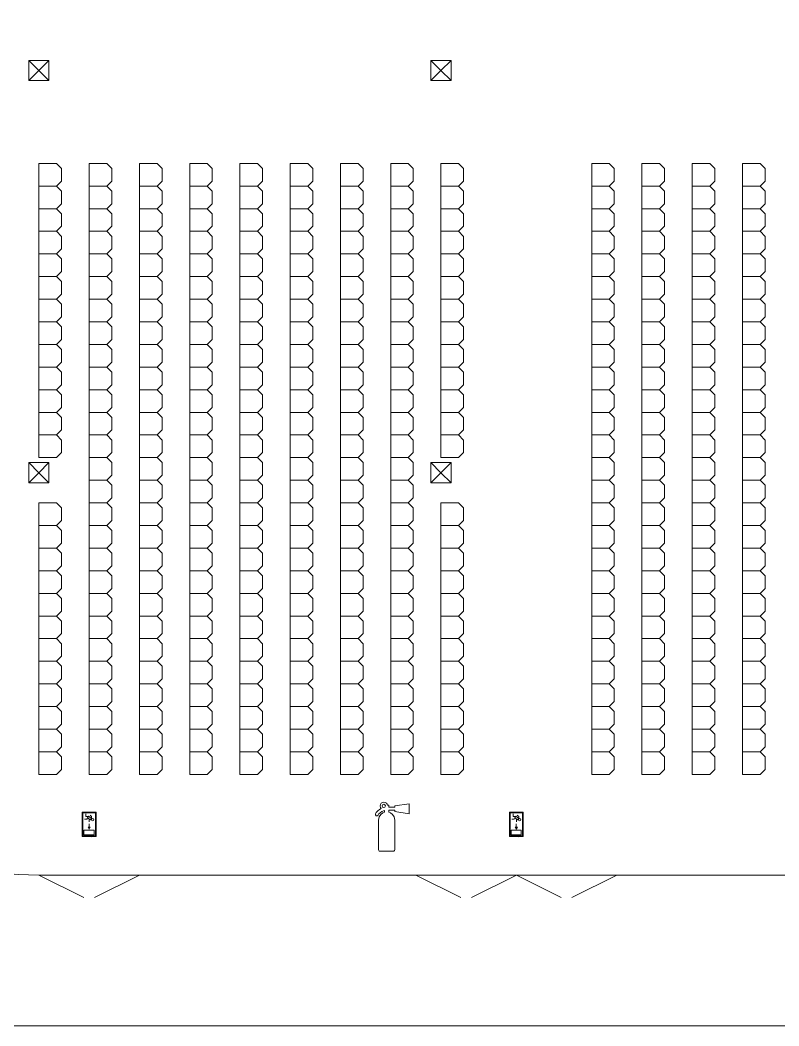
# Model space of a CAD drawing. Header units: metres. Extents: x -5 to 50, y -3 to 37.
# Drawn here: x 7.63 to 22.73, y -3 to 17 of the extents above; entities that cross this region are included whole.
import ezdxf

# ---------------------------------------------------------------- set-up
doc = ezdxf.new("R2010")
doc.units = ezdxf.units.M
for name, color, linetype, lineweight, true_color in [('Interior', 6, 'Continuous', 0, 0xff00ff), ('Meta', 178, 'Continuous', 0, 0x000000), ('Symbols', 5, 'Continuous', 0, 0x0000ff), ('Tent', 178, 'Continuous', 0, 0x000000)]:
    doc.layers.add(name, color=color, linetype=linetype, lineweight=lineweight, true_color=true_color)

msp = doc.modelspace()

# ---------------------------------------------------------------- linework, layer by layer
at = {"layer": 'Interior', "flags": 128}
for points in [[(8.35, 14.15), (8.45, 14.05), (8.45, 13.8), (8.35, 13.7), (8, 13.7), (8, 14.15)], [(9.35, 14.15), (9.45, 14.05), (9.45, 13.8), (9.35, 13.7), (9, 13.7), (9, 14.15)], [(10.35, 14.15), (10.45, 14.05), (10.45, 13.8), (10.35, 13.7), (10, 13.7), (10, 14.15)], [(11.35, 14.15), (11.45, 14.05), (11.45, 13.8), (11.35, 13.7), (11, 13.7), (11, 14.15)], [(12.35, 14.15), (12.45, 14.05), (12.45, 13.8), (12.35, 13.7), (12, 13.7), (12, 14.15)], [(13.35, 14.15), (13.45, 14.05), (13.45, 13.8), (13.35, 13.7), (13, 13.7), (13, 14.15)], [(14.35, 14.15), (14.45, 14.05), (14.45, 13.8), (14.35, 13.7), (14, 13.7), (14, 14.15)], [(15.35, 14.15), (15.45, 14.05), (15.45, 13.8), (15.35, 13.7), (15, 13.7), (15, 14.15)], [(16.35, 14.15), (16.45, 14.05), (16.45, 13.8), (16.35, 13.7), (16, 13.7), (16, 14.15)], [(19.35, 14.15), (19.45, 14.05), (19.45, 13.8), (19.35, 13.7), (19, 13.7), (19, 14.15)], [(20.35, 14.15), (20.45, 14.05), (20.45, 13.8), (20.35, 13.7), (20, 13.7), (20, 14.15)], [(21.35, 14.15), (21.45, 14.05), (21.45, 13.8), (21.35, 13.7), (21, 13.7), (21, 14.15)], [(22.35, 14.15), (22.45, 14.05), (22.45, 13.8), (22.35, 13.7), (22, 13.7), (22, 14.15)], [(8.35, 13.7), (8.45, 13.6), (8.45, 13.35), (8.35, 13.25), (8, 13.25), (8, 13.7)], [(9.35, 13.7), (9.45, 13.6), (9.45, 13.35), (9.35, 13.25), (9, 13.25), (9, 13.7)], [(10.35, 13.7), (10.45, 13.6), (10.45, 13.35), (10.35, 13.25), (10, 13.25), (10, 13.7)], [(11.35, 13.7), (11.45, 13.6), (11.45, 13.35), (11.35, 13.25), (11, 13.25), (11, 13.7)], [(12.35, 13.7), (12.45, 13.6), (12.45, 13.35), (12.35, 13.25), (12, 13.25), (12, 13.7)], [(13.35, 13.7), (13.45, 13.6), (13.45, 13.35), (13.35, 13.25), (13, 13.25), (13, 13.7)], [(14.35, 13.7), (14.45, 13.6), (14.45, 13.35), (14.35, 13.25), (14, 13.25), (14, 13.7)], [(15.35, 13.7), (15.45, 13.6), (15.45, 13.35), (15.35, 13.25), (15, 13.25), (15, 13.7)], [(16.35, 13.7), (16.45, 13.6), (16.45, 13.35), (16.35, 13.25), (16, 13.25), (16, 13.7)], [(19.35, 13.7), (19.45, 13.6), (19.45, 13.35), (19.35, 13.25), (19, 13.25), (19, 13.7)], [(20.35, 13.7), (20.45, 13.6), (20.45, 13.35), (20.35, 13.25), (20, 13.25), (20, 13.7)], [(21.35, 13.7), (21.45, 13.6), (21.45, 13.35), (21.35, 13.25), (21, 13.25), (21, 13.7)], [(22.35, 13.7), (22.45, 13.6), (22.45, 13.35), (22.35, 13.25), (22, 13.25), (22, 13.7)], [(8.35, 13.25), (8.45, 13.15), (8.45, 12.9), (8.35, 12.8), (8, 12.8), (8, 13.25)], [(9.35, 13.25), (9.45, 13.15), (9.45, 12.9), (9.35, 12.8), (9, 12.8), (9, 13.25)], [(10.35, 13.25), (10.45, 13.15), (10.45, 12.9), (10.35, 12.8), (10, 12.8), (10, 13.25)], [(11.35, 13.25), (11.45, 13.15), (11.45, 12.9), (11.35, 12.8), (11, 12.8), (11, 13.25)], [(12.35, 13.25), (12.45, 13.15), (12.45, 12.9), (12.35, 12.8), (12, 12.8), (12, 13.25)], [(13.35, 13.25), (13.45, 13.15), (13.45, 12.9), (13.35, 12.8), (13, 12.8), (13, 13.25)], [(14.35, 13.25), (14.45, 13.15), (14.45, 12.9), (14.35, 12.8), (14, 12.8), (14, 13.25)], [(15.35, 13.25), (15.45, 13.15), (15.45, 12.9), (15.35, 12.8), (15, 12.8), (15, 13.25)], [(16.35, 13.25), (16.45, 13.15), (16.45, 12.9), (16.35, 12.8), (16, 12.8), (16, 13.25)], [(19.35, 13.25), (19.45, 13.15), (19.45, 12.9), (19.35, 12.8), (19, 12.8), (19, 13.25)], [(20.35, 13.25), (20.45, 13.15), (20.45, 12.9), (20.35, 12.8), (20, 12.8), (20, 13.25)], [(21.35, 13.25), (21.45, 13.15), (21.45, 12.9), (21.35, 12.8), (21, 12.8), (21, 13.25)], [(22.35, 13.25), (22.45, 13.15), (22.45, 12.9), (22.35, 12.8), (22, 12.8), (22, 13.25)], [(8.35, 12.8), (8.45, 12.7), (8.45, 12.45), (8.35, 12.35), (8, 12.35), (8, 12.8)], [(9.35, 12.8), (9.45, 12.7), (9.45, 12.45), (9.35, 12.35), (9, 12.35), (9, 12.8)], [(10.35, 12.8), (10.45, 12.7), (10.45, 12.45), (10.35, 12.35), (10, 12.35), (10, 12.8)], [(11.35, 12.8), (11.45, 12.7), (11.45, 12.45), (11.35, 12.35), (11, 12.35), (11, 12.8)], [(12.35, 12.8), (12.45, 12.7), (12.45, 12.45), (12.35, 12.35), (12, 12.35), (12, 12.8)], [(13.35, 12.8), (13.45, 12.7), (13.45, 12.45), (13.35, 12.35), (13, 12.35), (13, 12.8)], [(14.35, 12.8), (14.45, 12.7), (14.45, 12.45), (14.35, 12.35), (14, 12.35), (14, 12.8)], [(15.35, 12.8), (15.45, 12.7), (15.45, 12.45), (15.35, 12.35), (15, 12.35), (15, 12.8)], [(16.35, 12.8), (16.45, 12.7), (16.45, 12.45), (16.35, 12.35), (16, 12.35), (16, 12.8)], [(19.35, 12.8), (19.45, 12.7), (19.45, 12.45), (19.35, 12.35), (19, 12.35), (19, 12.8)], [(20.35, 12.8), (20.45, 12.7), (20.45, 12.45), (20.35, 12.35), (20, 12.35), (20, 12.8)], [(21.35, 12.8), (21.45, 12.7), (21.45, 12.45), (21.35, 12.35), (21, 12.35), (21, 12.8)], [(22.35, 12.8), (22.45, 12.7), (22.45, 12.45), (22.35, 12.35), (22, 12.35), (22, 12.8)], [(8.35, 12.35), (8.45, 12.25), (8.45, 12), (8.35, 11.9), (8, 11.9), (8, 12.35)], [(9.35, 12.35), (9.45, 12.25), (9.45, 12), (9.35, 11.9), (9, 11.9), (9, 12.35)], [(10.35, 12.35), (10.45, 12.25), (10.45, 12), (10.35, 11.9), (10, 11.9), (10, 12.35)], [(11.35, 12.35), (11.45, 12.25), (11.45, 12), (11.35, 11.9), (11, 11.9), (11, 12.35)], [(12.35, 12.35), (12.45, 12.25), (12.45, 12), (12.35, 11.9), (12, 11.9), (12, 12.35)], [(13.35, 12.35), (13.45, 12.25), (13.45, 12), (13.35, 11.9), (13, 11.9), (13, 12.35)], [(14.35, 12.35), (14.45, 12.25), (14.45, 12), (14.35, 11.9), (14, 11.9), (14, 12.35)], [(15.35, 12.35), (15.45, 12.25), (15.45, 12), (15.35, 11.9), (15, 11.9), (15, 12.35)], [(16.35, 12.35), (16.45, 12.25), (16.45, 12), (16.35, 11.9), (16, 11.9), (16, 12.35)], [(19.35, 12.35), (19.45, 12.25), (19.45, 12), (19.35, 11.9), (19, 11.9), (19, 12.35)], [(20.35, 12.35), (20.45, 12.25), (20.45, 12), (20.35, 11.9), (20, 11.9), (20, 12.35)], [(21.35, 12.35), (21.45, 12.25), (21.45, 12), (21.35, 11.9), (21, 11.9), (21, 12.35)], [(22.35, 12.35), (22.45, 12.25), (22.45, 12), (22.35, 11.9), (22, 11.9), (22, 12.35)], [(8.35, 11.9), (8.45, 11.8), (8.45, 11.55), (8.35, 11.45), (8, 11.45), (8, 11.9)], [(9.35, 11.9), (9.45, 11.8), (9.45, 11.55), (9.35, 11.45), (9, 11.45), (9, 11.9)], [(10.35, 11.9), (10.45, 11.8), (10.45, 11.55), (10.35, 11.45), (10, 11.45), (10, 11.9)], [(11.35, 11.9), (11.45, 11.8), (11.45, 11.55), (11.35, 11.45), (11, 11.45), (11, 11.9)], [(12.35, 11.9), (12.45, 11.8), (12.45, 11.55), (12.35, 11.45), (12, 11.45), (12, 11.9)], [(13.35, 11.9), (13.45, 11.8), (13.45, 11.55), (13.35, 11.45), (13, 11.45), (13, 11.9)], [(14.35, 11.9), (14.45, 11.8), (14.45, 11.55), (14.35, 11.45), (14, 11.45), (14, 11.9)], [(15.35, 11.9), (15.45, 11.8), (15.45, 11.55), (15.35, 11.45), (15, 11.45), (15, 11.9)], [(16.35, 11.9), (16.45, 11.8), (16.45, 11.55), (16.35, 11.45), (16, 11.45), (16, 11.9)], [(19.35, 11.9), (19.45, 11.8), (19.45, 11.55), (19.35, 11.45), (19, 11.45), (19, 11.9)], [(20.35, 11.9), (20.45, 11.8), (20.45, 11.55), (20.35, 11.45), (20, 11.45), (20, 11.9)], [(21.35, 11.9), (21.45, 11.8), (21.45, 11.55), (21.35, 11.45), (21, 11.45), (21, 11.9)], [(22.35, 11.9), (22.45, 11.8), (22.45, 11.55), (22.35, 11.45), (22, 11.45), (22, 11.9)], [(8.35, 11.45), (8.45, 11.35), (8.45, 11.1), (8.35, 11), (8, 11), (8, 11.45)], [(9.35, 11.45), (9.45, 11.35), (9.45, 11.1), (9.35, 11), (9, 11), (9, 11.45)], [(10.35, 11.45), (10.45, 11.35), (10.45, 11.1), (10.35, 11), (10, 11), (10, 11.45)], [(11.35, 11.45), (11.45, 11.35), (11.45, 11.1), (11.35, 11), (11, 11), (11, 11.45)], [(12.35, 11.45), (12.45, 11.35), (12.45, 11.1), (12.35, 11), (12, 11), (12, 11.45)], [(13.35, 11.45), (13.45, 11.35), (13.45, 11.1), (13.35, 11), (13, 11), (13, 11.45)], [(14.35, 11.45), (14.45, 11.35), (14.45, 11.1), (14.35, 11), (14, 11), (14, 11.45)], [(15.35, 11.45), (15.45, 11.35), (15.45, 11.1), (15.35, 11), (15, 11), (15, 11.45)], [(16.35, 11.45), (16.45, 11.35), (16.45, 11.1), (16.35, 11), (16, 11), (16, 11.45)], [(19.35, 11.45), (19.45, 11.35), (19.45, 11.1), (19.35, 11), (19, 11), (19, 11.45)], [(20.35, 11.45), (20.45, 11.35), (20.45, 11.1), (20.35, 11), (20, 11), (20, 11.45)], [(21.35, 11.45), (21.45, 11.35), (21.45, 11.1), (21.35, 11), (21, 11), (21, 11.45)], [(22.35, 11.45), (22.45, 11.35), (22.45, 11.1), (22.35, 11), (22, 11), (22, 11.45)], [(8.35, 11), (8.45, 10.9), (8.45, 10.65), (8.35, 10.55), (8, 10.55), (8, 11)], [(9.35, 11), (9.45, 10.9), (9.45, 10.65), (9.35, 10.55), (9, 10.55), (9, 11)], [(10.35, 11), (10.45, 10.9), (10.45, 10.65), (10.35, 10.55), (10, 10.55), (10, 11)], [(11.35, 11), (11.45, 10.9), (11.45, 10.65), (11.35, 10.55), (11, 10.55), (11, 11)], [(12.35, 11), (12.45, 10.9), (12.45, 10.65), (12.35, 10.55), (12, 10.55), (12, 11)], [(13.35, 11), (13.45, 10.9), (13.45, 10.65), (13.35, 10.55), (13, 10.55), (13, 11)], [(14.35, 11), (14.45, 10.9), (14.45, 10.65), (14.35, 10.55), (14, 10.55), (14, 11)], [(15.35, 11), (15.45, 10.9), (15.45, 10.65), (15.35, 10.55), (15, 10.55), (15, 11)], [(16.35, 11), (16.45, 10.9), (16.45, 10.65), (16.35, 10.55), (16, 10.55), (16, 11)], [(19.35, 11), (19.45, 10.9), (19.45, 10.65), (19.35, 10.55), (19, 10.55), (19, 11)], [(20.35, 11), (20.45, 10.9), (20.45, 10.65), (20.35, 10.55), (20, 10.55), (20, 11)], [(21.35, 11), (21.45, 10.9), (21.45, 10.65), (21.35, 10.55), (21, 10.55), (21, 11)], [(22.35, 11), (22.45, 10.9), (22.45, 10.65), (22.35, 10.55), (22, 10.55), (22, 11)], [(8.35, 10.55), (8.45, 10.45), (8.45, 10.2), (8.35, 10.1), (8, 10.1), (8, 10.55)], [(9.35, 10.55), (9.45, 10.45), (9.45, 10.2), (9.35, 10.1), (9, 10.1), (9, 10.55)], [(10.35, 10.55), (10.45, 10.45), (10.45, 10.2), (10.35, 10.1), (10, 10.1), (10, 10.55)], [(11.35, 10.55), (11.45, 10.45), (11.45, 10.2), (11.35, 10.1), (11, 10.1), (11, 10.55)], [(12.35, 10.55), (12.45, 10.45), (12.45, 10.2), (12.35, 10.1), (12, 10.1), (12, 10.55)], [(13.35, 10.55), (13.45, 10.45), (13.45, 10.2), (13.35, 10.1), (13, 10.1), (13, 10.55)], [(14.35, 10.55), (14.45, 10.45), (14.45, 10.2), (14.35, 10.1), (14, 10.1), (14, 10.55)], [(15.35, 10.55), (15.45, 10.45), (15.45, 10.2), (15.35, 10.1), (15, 10.1), (15, 10.55)], [(16.35, 10.55), (16.45, 10.45), (16.45, 10.2), (16.35, 10.1), (16, 10.1), (16, 10.55)], [(19.35, 10.55), (19.45, 10.45), (19.45, 10.2), (19.35, 10.1), (19, 10.1), (19, 10.55)], [(20.35, 10.55), (20.45, 10.45), (20.45, 10.2), (20.35, 10.1), (20, 10.1), (20, 10.55)], [(21.35, 10.55), (21.45, 10.45), (21.45, 10.2), (21.35, 10.1), (21, 10.1), (21, 10.55)], [(22.35, 10.55), (22.45, 10.45), (22.45, 10.2), (22.35, 10.1), (22, 10.1), (22, 10.55)], [(8.35, 10.1), (8.45, 10), (8.45, 9.75), (8.35, 9.65), (8, 9.65), (8, 10.1)], [(9.35, 10.1), (9.45, 10), (9.45, 9.75), (9.35, 9.65), (9, 9.65), (9, 10.1)], [(10.35, 10.1), (10.45, 10), (10.45, 9.75), (10.35, 9.65), (10, 9.65), (10, 10.1)], [(11.35, 10.1), (11.45, 10), (11.45, 9.75), (11.35, 9.65), (11, 9.65), (11, 10.1)], [(12.35, 10.1), (12.45, 10), (12.45, 9.75), (12.35, 9.65), (12, 9.65), (12, 10.1)], [(13.35, 10.1), (13.45, 10), (13.45, 9.75), (13.35, 9.65), (13, 9.65), (13, 10.1)], [(14.35, 10.1), (14.45, 10), (14.45, 9.75), (14.35, 9.65), (14, 9.65), (14, 10.1)], [(15.35, 10.1), (15.45, 10), (15.45, 9.75), (15.35, 9.65), (15, 9.65), (15, 10.1)], [(16.35, 10.1), (16.45, 10), (16.45, 9.75), (16.35, 9.65), (16, 9.65), (16, 10.1)], [(19.35, 10.1), (19.45, 10), (19.45, 9.75), (19.35, 9.65), (19, 9.65), (19, 10.1)], [(20.35, 10.1), (20.45, 10), (20.45, 9.75), (20.35, 9.65), (20, 9.65), (20, 10.1)], [(21.35, 10.1), (21.45, 10), (21.45, 9.75), (21.35, 9.65), (21, 9.65), (21, 10.1)], [(22.35, 10.1), (22.45, 10), (22.45, 9.75), (22.35, 9.65), (22, 9.65), (22, 10.1)], [(8.35, 9.65), (8.45, 9.55), (8.45, 9.3), (8.35, 9.2), (8, 9.2), (8, 9.65)], [(9.35, 9.65), (9.45, 9.55), (9.45, 9.3), (9.35, 9.2), (9, 9.2), (9, 9.65)], [(10.35, 9.65), (10.45, 9.55), (10.45, 9.3), (10.35, 9.2), (10, 9.2), (10, 9.65)], [(11.35, 9.65), (11.45, 9.55), (11.45, 9.3), (11.35, 9.2), (11, 9.2), (11, 9.65)], [(12.35, 9.65), (12.45, 9.55), (12.45, 9.3), (12.35, 9.2), (12, 9.2), (12, 9.65)], [(13.35, 9.65), (13.45, 9.55), (13.45, 9.3), (13.35, 9.2), (13, 9.2), (13, 9.65)], [(14.35, 9.65), (14.45, 9.55), (14.45, 9.3), (14.35, 9.2), (14, 9.2), (14, 9.65)], [(15.35, 9.65), (15.45, 9.55), (15.45, 9.3), (15.35, 9.2), (15, 9.2), (15, 9.65)], [(16.35, 9.65), (16.45, 9.55), (16.45, 9.3), (16.35, 9.2), (16, 9.2), (16, 9.65)], [(19.35, 9.65), (19.45, 9.55), (19.45, 9.3), (19.35, 9.2), (19, 9.2), (19, 9.65)], [(20.35, 9.65), (20.45, 9.55), (20.45, 9.3), (20.35, 9.2), (20, 9.2), (20, 9.65)], [(21.35, 9.65), (21.45, 9.55), (21.45, 9.3), (21.35, 9.2), (21, 9.2), (21, 9.65)], [(22.35, 9.65), (22.45, 9.55), (22.45, 9.3), (22.35, 9.2), (22, 9.2), (22, 9.65)], [(8.35, 9.2), (8.45, 9.1), (8.45, 8.85), (8.35, 8.75), (8, 8.75), (8, 9.2)], [(9.35, 9.2), (9.45, 9.1), (9.45, 8.85), (9.35, 8.75), (9, 8.75), (9, 9.2)], [(10.35, 9.2), (10.45, 9.1), (10.45, 8.85), (10.35, 8.75), (10, 8.75), (10, 9.2)], [(11.35, 9.2), (11.45, 9.1), (11.45, 8.85), (11.35, 8.75), (11, 8.75), (11, 9.2)], [(12.35, 9.2), (12.45, 9.1), (12.45, 8.85), (12.35, 8.75), (12, 8.75), (12, 9.2)], [(13.35, 9.2), (13.45, 9.1), (13.45, 8.85), (13.35, 8.75), (13, 8.75), (13, 9.2)], [(14.35, 9.2), (14.45, 9.1), (14.45, 8.85), (14.35, 8.75), (14, 8.75), (14, 9.2)], [(15.35, 9.2), (15.45, 9.1), (15.45, 8.85), (15.35, 8.75), (15, 8.75), (15, 9.2)], [(16.35, 9.2), (16.45, 9.1), (16.45, 8.85), (16.35, 8.75), (16, 8.75), (16, 9.2)], [(19.35, 9.2), (19.45, 9.1), (19.45, 8.85), (19.35, 8.75), (19, 8.75), (19, 9.2)], [(20.35, 9.2), (20.45, 9.1), (20.45, 8.85), (20.35, 8.75), (20, 8.75), (20, 9.2)], [(21.35, 9.2), (21.45, 9.1), (21.45, 8.85), (21.35, 8.75), (21, 8.75), (21, 9.2)], [(22.35, 9.2), (22.45, 9.1), (22.45, 8.85), (22.35, 8.75), (22, 8.75), (22, 9.2)], [(8.35, 8.75), (8.45, 8.65), (8.45, 8.4), (8.35, 8.3), (8, 8.3), (8, 8.75)], [(9.35, 8.75), (9.45, 8.65), (9.45, 8.4), (9.35, 8.3), (9, 8.3), (9, 8.75)], [(10.35, 8.75), (10.45, 8.65), (10.45, 8.4), (10.35, 8.3), (10, 8.3), (10, 8.75)], [(11.35, 8.75), (11.45, 8.65), (11.45, 8.4), (11.35, 8.3), (11, 8.3), (11, 8.75)], [(12.35, 8.75), (12.45, 8.65), (12.45, 8.4), (12.35, 8.3), (12, 8.3), (12, 8.75)], [(13.35, 8.75), (13.45, 8.65), (13.45, 8.4), (13.35, 8.3), (13, 8.3), (13, 8.75)], [(14.35, 8.75), (14.45, 8.65), (14.45, 8.4), (14.35, 8.3), (14, 8.3), (14, 8.75)], [(15.35, 8.75), (15.45, 8.65), (15.45, 8.4), (15.35, 8.3), (15, 8.3), (15, 8.75)], [(16.35, 8.75), (16.45, 8.65), (16.45, 8.4), (16.35, 8.3), (16, 8.3), (16, 8.75)], [(19.35, 8.75), (19.45, 8.65), (19.45, 8.4), (19.35, 8.3), (19, 8.3), (19, 8.75)], [(20.35, 8.75), (20.45, 8.65), (20.45, 8.4), (20.35, 8.3), (20, 8.3), (20, 8.75)], [(21.35, 8.75), (21.45, 8.65), (21.45, 8.4), (21.35, 8.3), (21, 8.3), (21, 8.75)], [(22.35, 8.75), (22.45, 8.65), (22.45, 8.4), (22.35, 8.3), (22, 8.3), (22, 8.75)], [(9.35, 8.3), (9.45, 8.2), (9.45, 7.95), (9.35, 7.85), (9, 7.85), (9, 8.3)], [(10.35, 8.3), (10.45, 8.2), (10.45, 7.95), (10.35, 7.85), (10, 7.85), (10, 8.3)], [(11.35, 8.3), (11.45, 8.2), (11.45, 7.95), (11.35, 7.85), (11, 7.85), (11, 8.3)], [(12.35, 8.3), (12.45, 8.2), (12.45, 7.95), (12.35, 7.85), (12, 7.85), (12, 8.3)], [(13.35, 8.3), (13.45, 8.2), (13.45, 7.95), (13.35, 7.85), (13, 7.85), (13, 8.3)], [(14.35, 8.3), (14.45, 8.2), (14.45, 7.95), (14.35, 7.85), (14, 7.85), (14, 8.3)], [(15.35, 8.3), (15.45, 8.2), (15.45, 7.95), (15.35, 7.85), (15, 7.85), (15, 8.3)], [(19.35, 8.3), (19.45, 8.2), (19.45, 7.95), (19.35, 7.85), (19, 7.85), (19, 8.3)], [(20.35, 8.3), (20.45, 8.2), (20.45, 7.95), (20.35, 7.85), (20, 7.85), (20, 8.3)], [(21.35, 8.3), (21.45, 8.2), (21.45, 7.95), (21.35, 7.85), (21, 7.85), (21, 8.3)], [(22.35, 8.3), (22.45, 8.2), (22.45, 7.95), (22.35, 7.85), (22, 7.85), (22, 8.3)], [(9.35, 7.85), (9.45, 7.75), (9.45, 7.5), (9.35, 7.4), (9, 7.4), (9, 7.85)], [(10.35, 7.85), (10.45, 7.75), (10.45, 7.5), (10.35, 7.4), (10, 7.4), (10, 7.85)], [(11.35, 7.85), (11.45, 7.75), (11.45, 7.5), (11.35, 7.4), (11, 7.4), (11, 7.85)], [(12.35, 7.85), (12.45, 7.75), (12.45, 7.5), (12.35, 7.4), (12, 7.4), (12, 7.85)], [(13.35, 7.85), (13.45, 7.75), (13.45, 7.5), (13.35, 7.4), (13, 7.4), (13, 7.85)], [(14.35, 7.85), (14.45, 7.75), (14.45, 7.5), (14.35, 7.4), (14, 7.4), (14, 7.85)], [(15.35, 7.85), (15.45, 7.75), (15.45, 7.5), (15.35, 7.4), (15, 7.4), (15, 7.85)], [(19.35, 7.85), (19.45, 7.75), (19.45, 7.5), (19.35, 7.4), (19, 7.4), (19, 7.85)], [(20.35, 7.85), (20.45, 7.75), (20.45, 7.5), (20.35, 7.4), (20, 7.4), (20, 7.85)], [(21.35, 7.85), (21.45, 7.75), (21.45, 7.5), (21.35, 7.4), (21, 7.4), (21, 7.85)], [(22.35, 7.85), (22.45, 7.75), (22.45, 7.5), (22.35, 7.4), (22, 7.4), (22, 7.85)], [(8.35, 7.4), (8.45, 7.3), (8.45, 7.05), (8.35, 6.95), (8, 6.95), (8, 7.4)], [(9.35, 7.4), (9.45, 7.3), (9.45, 7.05), (9.35, 6.95), (9, 6.95), (9, 7.4)], [(10.35, 7.4), (10.45, 7.3), (10.45, 7.05), (10.35, 6.95), (10, 6.95), (10, 7.4)], [(11.35, 7.4), (11.45, 7.3), (11.45, 7.05), (11.35, 6.95), (11, 6.95), (11, 7.4)], [(12.35, 7.4), (12.45, 7.3), (12.45, 7.05), (12.35, 6.95), (12, 6.95), (12, 7.4)], [(13.35, 7.4), (13.45, 7.3), (13.45, 7.05), (13.35, 6.95), (13, 6.95), (13, 7.4)], [(14.35, 7.4), (14.45, 7.3), (14.45, 7.05), (14.35, 6.95), (14, 6.95), (14, 7.4)], [(15.35, 7.4), (15.45, 7.3), (15.45, 7.05), (15.35, 6.95), (15, 6.95), (15, 7.4)], [(16.35, 7.4), (16.45, 7.3), (16.45, 7.05), (16.35, 6.95), (16, 6.95), (16, 7.4)], [(19.35, 7.4), (19.45, 7.3), (19.45, 7.05), (19.35, 6.95), (19, 6.95), (19, 7.4)], [(20.35, 7.4), (20.45, 7.3), (20.45, 7.05), (20.35, 6.95), (20, 6.95), (20, 7.4)], [(21.35, 7.4), (21.45, 7.3), (21.45, 7.05), (21.35, 6.95), (21, 6.95), (21, 7.4)], [(22.35, 7.4), (22.45, 7.3), (22.45, 7.05), (22.35, 6.95), (22, 6.95), (22, 7.4)], [(8.35, 6.95), (8.45, 6.85), (8.45, 6.6), (8.35, 6.5), (8, 6.5), (8, 6.95)], [(9.35, 6.95), (9.45, 6.85), (9.45, 6.6), (9.35, 6.5), (9, 6.5), (9, 6.95)], [(10.35, 6.95), (10.45, 6.85), (10.45, 6.6), (10.35, 6.5), (10, 6.5), (10, 6.95)], [(11.35, 6.95), (11.45, 6.85), (11.45, 6.6), (11.35, 6.5), (11, 6.5), (11, 6.95)], [(12.35, 6.95), (12.45, 6.85), (12.45, 6.6), (12.35, 6.5), (12, 6.5), (12, 6.95)], [(13.35, 6.95), (13.45, 6.85), (13.45, 6.6), (13.35, 6.5), (13, 6.5), (13, 6.95)], [(14.35, 6.95), (14.45, 6.85), (14.45, 6.6), (14.35, 6.5), (14, 6.5), (14, 6.95)], [(15.35, 6.95), (15.45, 6.85), (15.45, 6.6), (15.35, 6.5), (15, 6.5), (15, 6.95)], [(16.35, 6.95), (16.45, 6.85), (16.45, 6.6), (16.35, 6.5), (16, 6.5), (16, 6.95)], [(19.35, 6.95), (19.45, 6.85), (19.45, 6.6), (19.35, 6.5), (19, 6.5), (19, 6.95)], [(20.35, 6.95), (20.45, 6.85), (20.45, 6.6), (20.35, 6.5), (20, 6.5), (20, 6.95)], [(21.35, 6.95), (21.45, 6.85), (21.45, 6.6), (21.35, 6.5), (21, 6.5), (21, 6.95)], [(22.35, 6.95), (22.45, 6.85), (22.45, 6.6), (22.35, 6.5), (22, 6.5), (22, 6.95)], [(8.35, 6.5), (8.45, 6.4), (8.45, 6.15), (8.35, 6.05), (8, 6.05), (8, 6.5)], [(9.35, 6.5), (9.45, 6.4), (9.45, 6.15), (9.35, 6.05), (9, 6.05), (9, 6.5)], [(10.35, 6.5), (10.45, 6.4), (10.45, 6.15), (10.35, 6.05), (10, 6.05), (10, 6.5)], [(11.35, 6.5), (11.45, 6.4), (11.45, 6.15), (11.35, 6.05), (11, 6.05), (11, 6.5)], [(12.35, 6.5), (12.45, 6.4), (12.45, 6.15), (12.35, 6.05), (12, 6.05), (12, 6.5)], [(13.35, 6.5), (13.45, 6.4), (13.45, 6.15), (13.35, 6.05), (13, 6.05), (13, 6.5)], [(14.35, 6.5), (14.45, 6.4), (14.45, 6.15), (14.35, 6.05), (14, 6.05), (14, 6.5)], [(15.35, 6.5), (15.45, 6.4), (15.45, 6.15), (15.35, 6.05), (15, 6.05), (15, 6.5)], [(16.35, 6.5), (16.45, 6.4), (16.45, 6.15), (16.35, 6.05), (16, 6.05), (16, 6.5)], [(19.35, 6.5), (19.45, 6.4), (19.45, 6.15), (19.35, 6.05), (19, 6.05), (19, 6.5)], [(20.35, 6.5), (20.45, 6.4), (20.45, 6.15), (20.35, 6.05), (20, 6.05), (20, 6.5)], [(21.35, 6.5), (21.45, 6.4), (21.45, 6.15), (21.35, 6.05), (21, 6.05), (21, 6.5)], [(22.35, 6.5), (22.45, 6.4), (22.45, 6.15), (22.35, 6.05), (22, 6.05), (22, 6.5)], [(8.35, 6.05), (8.45, 5.95), (8.45, 5.7), (8.35, 5.6), (8, 5.6), (8, 6.05)], [(9.35, 6.05), (9.45, 5.95), (9.45, 5.7), (9.35, 5.6), (9, 5.6), (9, 6.05)], [(10.35, 6.05), (10.45, 5.95), (10.45, 5.7), (10.35, 5.6), (10, 5.6), (10, 6.05)], [(11.35, 6.05), (11.45, 5.95), (11.45, 5.7), (11.35, 5.6), (11, 5.6), (11, 6.05)], [(12.35, 6.05), (12.45, 5.95), (12.45, 5.7), (12.35, 5.6), (12, 5.6), (12, 6.05)], [(13.35, 6.05), (13.45, 5.95), (13.45, 5.7), (13.35, 5.6), (13, 5.6), (13, 6.05)], [(14.35, 6.05), (14.45, 5.95), (14.45, 5.7), (14.35, 5.6), (14, 5.6), (14, 6.05)], [(15.35, 6.05), (15.45, 5.95), (15.45, 5.7), (15.35, 5.6), (15, 5.6), (15, 6.05)], [(16.35, 6.05), (16.45, 5.95), (16.45, 5.7), (16.35, 5.6), (16, 5.6), (16, 6.05)], [(19.35, 6.05), (19.45, 5.95), (19.45, 5.7), (19.35, 5.6), (19, 5.6), (19, 6.05)], [(20.35, 6.05), (20.45, 5.95), (20.45, 5.7), (20.35, 5.6), (20, 5.6), (20, 6.05)], [(21.35, 6.05), (21.45, 5.95), (21.45, 5.7), (21.35, 5.6), (21, 5.6), (21, 6.05)], [(22.35, 6.05), (22.45, 5.95), (22.45, 5.7), (22.35, 5.6), (22, 5.6), (22, 6.05)], [(8.35, 5.6), (8.45, 5.5), (8.45, 5.25), (8.35, 5.15), (8, 5.15), (8, 5.6)], [(9.35, 5.6), (9.45, 5.5), (9.45, 5.25), (9.35, 5.15), (9, 5.15), (9, 5.6)], [(10.35, 5.6), (10.45, 5.5), (10.45, 5.25), (10.35, 5.15), (10, 5.15), (10, 5.6)], [(11.35, 5.6), (11.45, 5.5), (11.45, 5.25), (11.35, 5.15), (11, 5.15), (11, 5.6)], [(12.35, 5.6), (12.45, 5.5), (12.45, 5.25), (12.35, 5.15), (12, 5.15), (12, 5.6)], [(13.35, 5.6), (13.45, 5.5), (13.45, 5.25), (13.35, 5.15), (13, 5.15), (13, 5.6)], [(14.35, 5.6), (14.45, 5.5), (14.45, 5.25), (14.35, 5.15), (14, 5.15), (14, 5.6)], [(15.35, 5.6), (15.45, 5.5), (15.45, 5.25), (15.35, 5.15), (15, 5.15), (15, 5.6)], [(16.35, 5.6), (16.45, 5.5), (16.45, 5.25), (16.35, 5.15), (16, 5.15), (16, 5.6)], [(19.35, 5.6), (19.45, 5.5), (19.45, 5.25), (19.35, 5.15), (19, 5.15), (19, 5.6)], [(20.35, 5.6), (20.45, 5.5), (20.45, 5.25), (20.35, 5.15), (20, 5.15), (20, 5.6)], [(21.35, 5.6), (21.45, 5.5), (21.45, 5.25), (21.35, 5.15), (21, 5.15), (21, 5.6)], [(22.35, 5.6), (22.45, 5.5), (22.45, 5.25), (22.35, 5.15), (22, 5.15), (22, 5.6)], [(8.35, 5.15), (8.45, 5.05), (8.45, 4.8), (8.35, 4.7), (8, 4.7), (8, 5.15)], [(9.35, 5.15), (9.45, 5.05), (9.45, 4.8), (9.35, 4.7), (9, 4.7), (9, 5.15)], [(10.35, 5.15), (10.45, 5.05), (10.45, 4.8), (10.35, 4.7), (10, 4.7), (10, 5.15)], [(11.35, 5.15), (11.45, 5.05), (11.45, 4.8), (11.35, 4.7), (11, 4.7), (11, 5.15)], [(12.35, 5.15), (12.45, 5.05), (12.45, 4.8), (12.35, 4.7), (12, 4.7), (12, 5.15)], [(13.35, 5.15), (13.45, 5.05), (13.45, 4.8), (13.35, 4.7), (13, 4.7), (13, 5.15)], [(14.35, 5.15), (14.45, 5.05), (14.45, 4.8), (14.35, 4.7), (14, 4.7), (14, 5.15)], [(15.35, 5.15), (15.45, 5.05), (15.45, 4.8), (15.35, 4.7), (15, 4.7), (15, 5.15)], [(16.35, 5.15), (16.45, 5.05), (16.45, 4.8), (16.35, 4.7), (16, 4.7), (16, 5.15)], [(19.35, 5.15), (19.45, 5.05), (19.45, 4.8), (19.35, 4.7), (19, 4.7), (19, 5.15)], [(20.35, 5.15), (20.45, 5.05), (20.45, 4.8), (20.35, 4.7), (20, 4.7), (20, 5.15)], [(21.35, 5.15), (21.45, 5.05), (21.45, 4.8), (21.35, 4.7), (21, 4.7), (21, 5.15)], [(22.35, 5.15), (22.45, 5.05), (22.45, 4.8), (22.35, 4.7), (22, 4.7), (22, 5.15)], [(8.35, 4.7), (8.45, 4.6), (8.45, 4.35), (8.35, 4.25), (8, 4.25), (8, 4.7)], [(9.35, 4.7), (9.45, 4.6), (9.45, 4.35), (9.35, 4.25), (9, 4.25), (9, 4.7)], [(10.35, 4.7), (10.45, 4.6), (10.45, 4.35), (10.35, 4.25), (10, 4.25), (10, 4.7)], [(11.35, 4.7), (11.45, 4.6), (11.45, 4.35), (11.35, 4.25), (11, 4.25), (11, 4.7)], [(12.35, 4.7), (12.45, 4.6), (12.45, 4.35), (12.35, 4.25), (12, 4.25), (12, 4.7)], [(13.35, 4.7), (13.45, 4.6), (13.45, 4.35), (13.35, 4.25), (13, 4.25), (13, 4.7)], [(14.35, 4.7), (14.45, 4.6), (14.45, 4.35), (14.35, 4.25), (14, 4.25), (14, 4.7)], [(15.35, 4.7), (15.45, 4.6), (15.45, 4.35), (15.35, 4.25), (15, 4.25), (15, 4.7)], [(16.35, 4.7), (16.45, 4.6), (16.45, 4.35), (16.35, 4.25), (16, 4.25), (16, 4.7)], [(19.35, 4.7), (19.45, 4.6), (19.45, 4.35), (19.35, 4.25), (19, 4.25), (19, 4.7)], [(20.35, 4.7), (20.45, 4.6), (20.45, 4.35), (20.35, 4.25), (20, 4.25), (20, 4.7)], [(21.35, 4.7), (21.45, 4.6), (21.45, 4.35), (21.35, 4.25), (21, 4.25), (21, 4.7)], [(22.35, 4.7), (22.45, 4.6), (22.45, 4.35), (22.35, 4.25), (22, 4.25), (22, 4.7)], [(8.35, 4.25), (8.45, 4.15), (8.45, 3.9), (8.35, 3.8), (8, 3.8), (8, 4.25)], [(9.35, 4.25), (9.45, 4.15), (9.45, 3.9), (9.35, 3.8), (9, 3.8), (9, 4.25)], [(10.35, 4.25), (10.45, 4.15), (10.45, 3.9), (10.35, 3.8), (10, 3.8), (10, 4.25)], [(11.35, 4.25), (11.45, 4.15), (11.45, 3.9), (11.35, 3.8), (11, 3.8), (11, 4.25)], [(12.35, 4.25), (12.45, 4.15), (12.45, 3.9), (12.35, 3.8), (12, 3.8), (12, 4.25)], [(13.35, 4.25), (13.45, 4.15), (13.45, 3.9), (13.35, 3.8), (13, 3.8), (13, 4.25)], [(14.35, 4.25), (14.45, 4.15), (14.45, 3.9), (14.35, 3.8), (14, 3.8), (14, 4.25)], [(15.35, 4.25), (15.45, 4.15), (15.45, 3.9), (15.35, 3.8), (15, 3.8), (15, 4.25)], [(16.35, 4.25), (16.45, 4.15), (16.45, 3.9), (16.35, 3.8), (16, 3.8), (16, 4.25)], [(19.35, 4.25), (19.45, 4.15), (19.45, 3.9), (19.35, 3.8), (19, 3.8), (19, 4.25)], [(20.35, 4.25), (20.45, 4.15), (20.45, 3.9), (20.35, 3.8), (20, 3.8), (20, 4.25)], [(21.35, 4.25), (21.45, 4.15), (21.45, 3.9), (21.35, 3.8), (21, 3.8), (21, 4.25)], [(22.35, 4.25), (22.45, 4.15), (22.45, 3.9), (22.35, 3.8), (22, 3.8), (22, 4.25)], [(10.35, 3.8), (10.45, 3.7), (10.45, 3.45), (10.35, 3.35), (10, 3.35), (10, 3.8)], [(8.35, 3.8), (8.45, 3.7), (8.45, 3.45), (8.35, 3.35), (8, 3.35), (8, 3.8)], [(9.35, 3.8), (9.45, 3.7), (9.45, 3.45), (9.35, 3.35), (9, 3.35), (9, 3.8)], [(11.35, 3.8), (11.45, 3.7), (11.45, 3.45), (11.35, 3.35), (11, 3.35), (11, 3.8)], [(12.35, 3.8), (12.45, 3.7), (12.45, 3.45), (12.35, 3.35), (12, 3.35), (12, 3.8)], [(13.35, 3.8), (13.45, 3.7), (13.45, 3.45), (13.35, 3.35), (13, 3.35), (13, 3.8)], [(14.35, 3.8), (14.45, 3.7), (14.45, 3.45), (14.35, 3.35), (14, 3.35), (14, 3.8)], [(15.35, 3.8), (15.45, 3.7), (15.45, 3.45), (15.35, 3.35), (15, 3.35), (15, 3.8)], [(16.35, 3.8), (16.45, 3.7), (16.45, 3.45), (16.35, 3.35), (16, 3.35), (16, 3.8)], [(19.35, 3.8), (19.45, 3.7), (19.45, 3.45), (19.35, 3.35), (19, 3.35), (19, 3.8)], [(20.35, 3.8), (20.45, 3.7), (20.45, 3.45), (20.35, 3.35), (20, 3.35), (20, 3.8)], [(21.35, 3.8), (21.45, 3.7), (21.45, 3.45), (21.35, 3.35), (21, 3.35), (21, 3.8)], [(22.35, 3.8), (22.45, 3.7), (22.45, 3.45), (22.35, 3.35), (22, 3.35), (22, 3.8)], [(8.35, 3.35), (8.45, 3.25), (8.45, 3), (8.35, 2.9), (8, 2.9), (8, 3.35)], [(9.35, 3.35), (9.45, 3.25), (9.45, 3), (9.35, 2.9), (9, 2.9), (9, 3.35)], [(10.35, 3.35), (10.45, 3.25), (10.45, 3), (10.35, 2.9), (10, 2.9), (10, 3.35)], [(11.35, 3.35), (11.45, 3.25), (11.45, 3), (11.35, 2.9), (11, 2.9), (11, 3.35)], [(12.35, 3.35), (12.45, 3.25), (12.45, 3), (12.35, 2.9), (12, 2.9), (12, 3.35)], [(13.35, 3.35), (13.45, 3.25), (13.45, 3), (13.35, 2.9), (13, 2.9), (13, 3.35)], [(14.35, 3.35), (14.45, 3.25), (14.45, 3), (14.35, 2.9), (14, 2.9), (14, 3.35)], [(15.35, 3.35), (15.45, 3.25), (15.45, 3), (15.35, 2.9), (15, 2.9), (15, 3.35)], [(16.35, 3.35), (16.45, 3.25), (16.45, 3), (16.35, 2.9), (16, 2.9), (16, 3.35)], [(19.35, 3.35), (19.45, 3.25), (19.45, 3), (19.35, 2.9), (19, 2.9), (19, 3.35)], [(20.35, 3.35), (20.45, 3.25), (20.45, 3), (20.35, 2.9), (20, 2.9), (20, 3.35)], [(21.35, 3.35), (21.45, 3.25), (21.45, 3), (21.35, 2.9), (21, 2.9), (21, 3.35)], [(22.35, 3.35), (22.45, 3.25), (22.45, 3), (22.35, 2.9), (22, 2.9), (22, 3.35)], [(8.35, 2.9), (8.45, 2.8), (8.45, 2.55), (8.35, 2.45), (8, 2.45), (8, 2.9)], [(9.35, 2.9), (9.45, 2.8), (9.45, 2.55), (9.35, 2.45), (9, 2.45), (9, 2.9)], [(10.35, 2.9), (10.45, 2.8), (10.45, 2.55), (10.35, 2.45), (10, 2.45), (10, 2.9)], [(11.35, 2.9), (11.45, 2.8), (11.45, 2.55), (11.35, 2.45), (11, 2.45), (11, 2.9)], [(12.35, 2.9), (12.45, 2.8), (12.45, 2.55), (12.35, 2.45), (12, 2.45), (12, 2.9)], [(13.35, 2.9), (13.45, 2.8), (13.45, 2.55), (13.35, 2.45), (13, 2.45), (13, 2.9)], [(14.35, 2.9), (14.45, 2.8), (14.45, 2.55), (14.35, 2.45), (14, 2.45), (14, 2.9)], [(15.35, 2.9), (15.45, 2.8), (15.45, 2.55), (15.35, 2.45), (15, 2.45), (15, 2.9)], [(16.35, 2.9), (16.45, 2.8), (16.45, 2.55), (16.35, 2.45), (16, 2.45), (16, 2.9)], [(19.35, 2.9), (19.45, 2.8), (19.45, 2.55), (19.35, 2.45), (19, 2.45), (19, 2.9)], [(20.35, 2.9), (20.45, 2.8), (20.45, 2.55), (20.35, 2.45), (20, 2.45), (20, 2.9)], [(21.35, 2.9), (21.45, 2.8), (21.45, 2.55), (21.35, 2.45), (21, 2.45), (21, 2.9)], [(22.35, 2.9), (22.45, 2.8), (22.45, 2.55), (22.35, 2.45), (22, 2.45), (22, 2.9)], [(8.35, 2.45), (8.45, 2.35), (8.45, 2.1), (8.35, 2), (8, 2), (8, 2.45)], [(9.35, 2.45), (9.45, 2.35), (9.45, 2.1), (9.35, 2), (9, 2), (9, 2.45)], [(10.35, 2.45), (10.45, 2.35), (10.45, 2.1), (10.35, 2), (10, 2), (10, 2.45)], [(11.35, 2.45), (11.45, 2.35), (11.45, 2.1), (11.35, 2), (11, 2), (11, 2.45)], [(12.35, 2.45), (12.45, 2.35), (12.45, 2.1), (12.35, 2), (12, 2), (12, 2.45)], [(13.35, 2.45), (13.45, 2.35), (13.45, 2.1), (13.35, 2), (13, 2), (13, 2.45)], [(14.35, 2.45), (14.45, 2.35), (14.45, 2.1), (14.35, 2), (14, 2), (14, 2.45)], [(15.35, 2.45), (15.45, 2.35), (15.45, 2.1), (15.35, 2), (15, 2), (15, 2.45)], [(16.35, 2.45), (16.45, 2.35), (16.45, 2.1), (16.35, 2), (16, 2), (16, 2.45)], [(19.35, 2.45), (19.45, 2.35), (19.45, 2.1), (19.35, 2), (19, 2), (19, 2.45)], [(20.35, 2.45), (20.45, 2.35), (20.45, 2.1), (20.35, 2), (20, 2), (20, 2.45)], [(21.35, 2.45), (21.45, 2.35), (21.45, 2.1), (21.35, 2), (21, 2), (21, 2.45)], [(22.35, 2.45), (22.45, 2.35), (22.45, 2.1), (22.35, 2), (22, 2), (22, 2.45)]]:
    msp.add_lwpolyline(points, close=True, dxfattribs=at)
at = {"layer": 'Meta', "flags": 128}
msp.add_lwpolyline([(50, -3), (50, 37), (-5, 37), (-5, -3)], close=True, dxfattribs=at)
at = {"layer": 'Symbols'}
for p, q in [((15.367, 1.415), (15.082, 1.373)), ((15.367, 1.219), (15.367, 1.415)), ((8.934, 1.162), (8.934, 1.215)), ((14.863, 1.342), (14.863, 1.342)), ((14.874, 1.281), (14.874, 1.247)), ((14.874, 1.247), (14.874, 1.247)), ((14.966, 1.389), (14.933, 1.389)), ((14.965, 1.247), (14.966, 1.287)), ((14.966, 1.347), (14.966, 1.389)), ((15.082, 1.347), (14.966, 1.347)), ((14.966, 1.287), (15.082, 1.287)), ((15.082, 1.373), (15.082, 1.347)), ((15.082, 1.287), (15.082, 1.262)), ((15.082, 1.262), (15.367, 1.219)), ((17.434, 1.162), (17.434, 1.215)), ((8.955, 1.111), (8.908, 1.111)), ((8.983, 1.162), (8.934, 1.162)), ((8.979, 1.151), (8.955, 1.111)), ((8.969, 1.14), (8.989, 1.169)), ((9.024, 1.099), (8.969, 1.14)), ((8.989, 1.169), (9.048, 1.125)), ((8.999, 1.02), (8.999, 0.937)), ((9.001, 1.102), (9.001, 1.057)), ((9.04, 1.102), (9.001, 1.102)), ((9.016, 1.189), (9.047, 1.165)), ((9.048, 1.125), (9.024, 1.099)), ((9.047, 1.12), (9.04, 1.102)), ((9.047, 1.165), (9.047, 1.12)), ((9.048, 1.125), (9.048, 1.125)), ((15.081, 0.511), (15.081, 1.09)), ((17.455, 1.111), (17.408, 1.111)), ((17.483, 1.162), (17.434, 1.162)), ((17.479, 1.151), (17.455, 1.111)), ((17.469, 1.14), (17.489, 1.169)), ((17.524, 1.099), (17.469, 1.14)), ((17.489, 1.169), (17.548, 1.125)), ((17.499, 1.02), (17.499, 0.937)), ((17.501, 1.102), (17.501, 1.057)), ((17.54, 1.102), (17.501, 1.102)), ((17.516, 1.189), (17.547, 1.165)), ((17.548, 1.125), (17.524, 1.099)), ((17.547, 1.12), (17.54, 1.102)), ((17.547, 1.165), (17.547, 1.12)), ((17.548, 1.125), (17.548, 1.125)), ((8.895, 0.8), (8.895, 0.891)), ((8.895, 0.891), (9.099, 0.891)), ((9.099, 0.8), (8.895, 0.8)), ((9.021, 0.951), (8.977, 0.951)), ((8.977, 0.951), (8.999, 0.914)), ((8.999, 0.914), (9.021, 0.951)), ((9.021, 0.951), (9.021, 0.951)), ((9.099, 0.891), (9.099, 0.8)), ((17.395, 0.8), (17.395, 0.891)), ((17.395, 0.891), (17.599, 0.891)), ((17.599, 0.8), (17.395, 0.8)), ((17.521, 0.951), (17.477, 0.951)), ((17.477, 0.951), (17.499, 0.914)), ((17.499, 0.914), (17.521, 0.951)), ((17.521, 0.951), (17.521, 0.951)), ((17.599, 0.891), (17.599, 0.8)), ((9.039, 0.75), (9.039, 0.75)), ((17.539, 0.75), (17.539, 0.75)), ((14.791, 0.472), (15.046, 0.472))]:
    msp.add_line(p, q, dxfattribs=at)
at = {"layer": 'Symbols', "lineweight": 0}
for p, q in [((8.861, 0.765), (8.861, 1.25)), ((8.861, 1.25), (9.139, 1.25)), ((8.875, 0.779), (8.875, 1.234)), ((8.875, 1.234), (9.125, 1.234)), ((9.125, 1.234), (9.125, 0.779)), ((9.125, 1.234), (9.125, 1.234)), ((9.139, 1.25), (9.139, 0.765)), ((17.361, 0.765), (17.361, 1.25)), ((17.361, 1.25), (17.639, 1.25)), ((17.375, 0.779), (17.375, 1.234)), ((17.375, 1.234), (17.625, 1.234)), ((17.625, 1.234), (17.625, 0.779)), ((17.625, 1.234), (17.625, 1.234)), ((17.639, 1.25), (17.639, 0.765)), ((9.139, 0.765), (8.861, 0.765)), ((9.125, 0.779), (8.875, 0.779)), ((17.639, 0.765), (17.361, 0.765)), ((17.625, 0.779), (17.375, 0.779))]:
    msp.add_line(p, q, dxfattribs=at)
at = {"layer": 'Symbols', "flags": 128}
msp.add_lwpolyline([(14.755, 1.09), (14.755, 0.511)], dxfattribs=at)
at = {"layer": 'Symbols'}
for centre in [(9.066, 1.1), (17.566, 1.1)]:
    msp.add_circle(centre, 0.0232, dxfattribs=at)
for start, end in [(90.001, 179.9955), (0.0013, 89.9932), (180.0072, 269.9997), (270.0061, 359.996)]:
    msp.add_arc((14.863, 1.375), 0.033, start, end, dxfattribs=at)
for points in [[(14.864, 1.449), (14.824, 1.449), (14.789, 1.418), (14.789, 1.371)], [(14.933, 1.389), (14.933, 1.415), (14.904, 1.449), (14.864, 1.449)], [(14.697, 1.216), (14.681, 1.184), (14.725, 1.156), (14.748, 1.189)], [(14.812, 1.323), (14.768, 1.306), (14.709, 1.25), (14.697, 1.216)], [(14.748, 1.189), (14.771, 1.221), (14.797, 1.261), (14.874, 1.281)], [(14.874, 1.247), (14.842, 1.241), (14.755, 1.19), (14.755, 1.09)], [(14.789, 1.371), (14.789, 1.349), (14.801, 1.33), (14.812, 1.323)], [(15.081, 1.09), (15.081, 1.19), (14.997, 1.241), (14.965, 1.247)], [(14.755, 0.511), (14.755, 0.496), (14.762, 0.472), (14.791, 0.472)], [(15.046, 0.472), (15.075, 0.472), (15.081, 0.496), (15.081, 0.511)]]:
    msp.add_open_spline(points, degree=3, dxfattribs=at)
at = {"layer": 'Tent'}
for p, q in [((7.8, 15.8), (7.8, 16.2)), ((7.8, 16.2), (8.2, 16.2)), ((7.8, 16.2), (8, 16)), ((8, 16), (8.2, 16.2)), ((8.2, 16.2), (8.2, 15.8)), ((15.8, 15.8), (15.8, 16.2)), ((15.8, 16.2), (16.2, 16.2)), ((15.8, 16.2), (16, 16)), ((16, 16), (16.2, 16.2)), ((16.2, 16.2), (16.2, 15.8)), ((7.8, 15.8), (8, 16)), ((8, 16), (8.2, 15.8)), ((15.8, 15.8), (16, 16)), ((16, 16), (16.2, 15.8)), ((8.2, 15.8), (7.8, 15.8)), ((16.2, 15.8), (15.8, 15.8)), ((7.8, 7.8), (7.8, 8.2)), ((7.8, 8.2), (8.2, 8.2)), ((7.8, 8.2), (8, 8)), ((8, 8), (8.2, 8.2)), ((8.2, 8.2), (8.2, 7.8)), ((15.8, 7.8), (15.8, 8.2)), ((15.8, 8.2), (16.2, 8.2)), ((15.8, 8.2), (16, 8)), ((16, 8), (16.2, 8.2)), ((16.2, 8.2), (16.2, 7.8)), ((7.8, 7.8), (8, 8)), ((8, 8), (8.2, 7.8)), ((15.8, 7.8), (16, 8)), ((16, 8), (16.2, 7.8)), ((8.2, 7.8), (7.8, 7.8)), ((16.2, 7.8), (15.8, 7.8)), ((8, 0), (32, 0)), ((8, 0), (8.894, -0.447)), ((9.106, -0.447), (10, 0)), ((15.5, 0), (16.394, -0.447)), ((17.5, 0), (16.606, -0.447)), ((17.5, 0), (18.394, -0.447)), ((18.606, -0.447), (19.5, 0))]:
    msp.add_line(p, q, dxfattribs=at)
msp.add_arc((8, 8), 8, 180, 270, dxfattribs=at)

doc.saveas('drawing.dxf')
